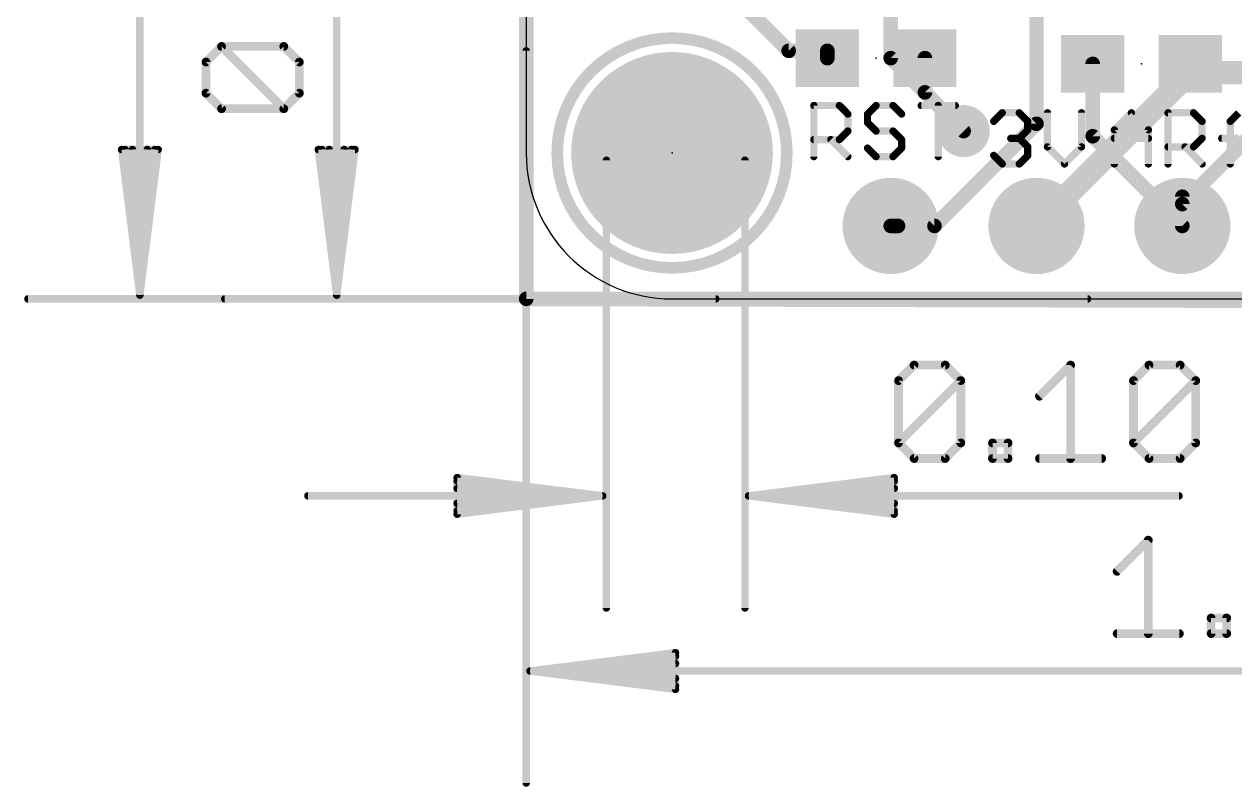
# Model space of a CAD drawing. Extents: x -9.1 to 62.5, y -8.5 to 33.
# Drawn here: x -8.75 to 12.34, y -8.49 to 4.78 of the extents above; entities that cross this region are included whole.
import ezdxf

# ---------------------------------------------------------------- set-up
doc = ezdxf.new("R2010")
doc.units = 0
for name, color, linetype in [('1', 12, 'CONTINUOUS'), ('16', 132, 'CONTINUOUS'), ('17', 110, 'CONTINUOUS'), ('18', 110, 'CONTINUOUS'), ('20', 53, 'CONTINUOUS'), ('21', 40, 'CONTINUOUS'), ('23', 40, 'CONTINUOUS'), ('47', 253, 'CONTINUOUS')]:
    doc.layers.add(name, color=color, linetype=linetype)

# ---------------------------------------------------------------- blocks, each defined once
blk = doc.blocks.new('RECT')
blk.add_solid([(-0.5, -0.5), (0.5, -0.5), (-0.5, 0.5), (0.5, 0.5)])
blk = doc.blocks.new('ROUNDP')
at = {"const_width": 0.5}
blk.add_lwpolyline([(0, -0.25, 1), (0, 0.25, 1), (0, -0.25)], format="xyb", dxfattribs=at)
blk = doc.blocks.new('ROUNDV')
at = {"const_width": 0.5}
blk.add_lwpolyline([(0, -0.25, 1), (0, 0.25, 1), (0, -0.25)], format="xyb", dxfattribs=at)

msp = doc.modelspace()

# ---------------------------------------------------------------- linework, layer by layer
at = {"layer": '1', "const_width": 0.254}
for points in [[(0, 22.86), (0, 0)], [(3.463, 5.427), (4.572, 4.318)], [(8.89, 3.048), (8.89, 5.334)], [(4.572, 4.318), (5.246, 4.318)], [(5.246, 4.318), (5.246, 4.191)], [(6.946, 4.191), (6.946, 3.595)], [(9.8688, 2.8312), (9.8688, 4.0906)], [(6.946, 3.595), (7.62, 2.921)], [(8.89, 3.048), (7.112, 1.27)], [(9.8688, 2.8312), (11.43, 1.27)], [(6.35, 1.27), (6.477, 1.27)], [(7.112, 1.27), (6.35, 1.27)], [(0, 0), (50.927, -0.127)]]:
    msp.add_lwpolyline(points, dxfattribs=at)
at = {"layer": '1', "const_width": 0.127}
for points in [[(4.572, 4.3815, 1), (4.572, 4.2545)], [(5.3095, 4.318, 1), (5.1825, 4.318)], [(5.246, 4.2545, 1), (5.246, 4.3815)], [(4.5271, 4.2731, 1), (4.6169, 4.3629)], [(5.1825, 4.191, 1), (5.3095, 4.191)], [(7.0095, 4.191, 1), (6.8825, 4.191)], [(9.9323, 4.0906, 1), (9.8053, 4.0906)], [(6.9909, 3.6399, 1), (6.9011, 3.5501)], [(6.8825, 3.595, 1), (7.0095, 3.595)], [(8.9349, 3.0031, 1), (8.8451, 3.0929)], [(7.5751, 2.8761, 1), (7.6649, 2.9659)], [(8.8265, 3.048, 1), (8.9535, 3.048)], [(9.9137, 2.8761, 1), (9.8239, 2.7863)], [(9.8053, 2.8312, 1), (9.9323, 2.8312)], [(6.35, 1.3335, 1), (6.35, 1.2065)], [(6.35, 1.3335, 1), (6.35, 1.2065)], [(6.477, 1.2065, 1), (6.477, 1.3335)], [(7.0671, 1.3149, 1), (7.1569, 1.2251)], [(7.112, 1.2065, 1), (7.112, 1.3335)], [(11.3851, 1.2251, 1), (11.4749, 1.3149)], [(0.0002, 0.0635, 1), (-0.0002, -0.0635)], [(-0.0635, 0, 1), (0.0635, 0)]]:
    msp.add_lwpolyline(points, format="xyb", dxfattribs=at)
at = {"layer": '16'}
for points, const_width in [([(0, 0), (0, 22.86)], 0.254), ([(6.35, 15.24), (6.35, 4.191)], 0.254), ([(6.35, 4.191), (7.62, 2.921)], 0.254), ([(8.89, 1.27), (11.557, 3.937)], 0.4064), ([(11.557, 3.937), (18.796, 3.937)], 0.4064), ([(13.081, 3.302), (11.43, 1.651)], 0.254), ([(11.43, 1.778), (11.43, 1.27)], 0.254), ([(11.43, 1.651), (11.43, 1.27)], 0.254), ([(50.927, 0), (0, 0)], 0.254)]:
    msp.add_lwpolyline(points, dxfattribs=dict(at, const_width=const_width))
for points, const_width in [([(6.3949, 4.2359, 1), (6.3051, 4.1461)], 0.127), ([(6.2865, 4.191, 1), (6.4135, 4.191)], 0.127), ([(11.557, 4.0386, 1), (11.557, 3.8354)], 0.2032), ([(11.6288, 3.8652, 1), (11.4852, 4.0088)], 0.2032), ([(7.5751, 2.8761, 1), (7.6649, 2.9659)], 0.127), ([(11.4935, 1.778, 1), (11.3665, 1.778)], 0.127), ([(11.4935, 1.651, 1), (11.3665, 1.651)], 0.127), ([(11.3851, 1.6959, 1), (11.4749, 1.6061)], 0.127), ([(8.8182, 1.3418, 1), (8.9618, 1.1982)], 0.2032), ([(11.3665, 1.27, 1), (11.4935, 1.27)], 0.127), ([(11.3665, 1.27, 1), (11.4935, 1.27)], 0.127), ([(0, 0.0635, 1), (0, -0.0635)], 0.127), ([(-0.0635, 0, 1), (0.0635, 0)], 0.127)]:
    msp.add_lwpolyline(points, format="xyb", dxfattribs=dict(at, const_width=const_width))
at = {"layer": '20'}
for p, q in [((0, 8.89), (0, 2.54)), ((2.54, 0), (48.26, 0))]:
    msp.add_line(p, q, dxfattribs=at)
msp.add_arc((2.54, 2.54), 2.54, 180, 270, dxfattribs=at)
at = {"layer": '21'}
for points, const_width in [([(2.54, 0.54, 1), (2.54, 4.54, 1), (2.54, 0.54)], 0.2032), ([(5.0102, 3.398, 1), (5.0102, 3.3345)], 0.0635), ([(5.042, 3.3663, 1), (4.9785, 3.3663)], 0.0635), ([(5.4776, 3.3887, 1), (5.4326, 3.3438)], 0.0635), ([(5.4551, 3.3345, 1), (5.4551, 3.398)], 0.0635), ([(6.094, 3.398, 1), (6.094, 3.3345)], 0.0635), ([(6.1165, 3.3438, 1), (6.0716, 3.3887)], 0.0635), ([(6.4131, 3.3887, 1), (6.3682, 3.3438)], 0.0635), ([(6.3906, 3.3345, 1), (6.3906, 3.398)], 0.0635), ([(6.8813, 3.398, 1), (6.8813, 3.3345)], 0.0635), ([(7.2096, 3.3663, 1), (7.1461, 3.3663)], 0.0635), ([(7.4744, 3.3345, 1), (7.4744, 3.398)], 0.0635), ([(5.6351, 3.218, 1), (5.5716, 3.218)], 0.0635), ([(5.5809, 3.1955, 1), (5.6258, 3.2404)], 0.0635), ([(5.9775, 3.218, 1), (5.914, 3.218)], 0.0635), ([(5.9233, 3.2404, 1), (5.9682, 3.1955)], 0.0635), ([(6.5165, 3.1955, 1), (6.5614, 3.2404)], 0.0635), ([(8.2933, 3.271, 1), (8.2933, 3.2075)], 0.0635), ([(8.3157, 3.2168, 1), (8.2708, 3.2617)], 0.0635), ([(8.6123, 3.2617, 1), (8.5674, 3.2168)], 0.0635), ([(8.5899, 3.2075, 1), (8.5899, 3.271)], 0.0635), ([(9.1123, 3.2393, 1), (9.0488, 3.2393)], 0.0635), ([(9.7054, 3.2393, 1), (9.6419, 3.2393)], 0.0635), ([(10.5652, 3.2617, 1), (10.5203, 3.2168)], 0.0635), ([(10.5652, 3.2168, 1), (10.5203, 3.2617)], 0.0635), ([(11.2134, 3.2393, 1), (11.1499, 3.2393)], 0.0635), ([(11.1817, 3.271, 1), (11.1817, 3.2075)], 0.0635), ([(11.649, 3.2617, 1), (11.6041, 3.2168)], 0.0635), ([(11.6265, 3.2075, 1), (11.6265, 3.271)], 0.0635), ([(5.5716, 2.9214, 1), (5.6351, 2.9214)], 0.0635), ([(5.6258, 2.8989, 1), (5.5809, 2.9438)], 0.0635), ([(5.914, 3.0697, 1), (5.9775, 3.0697)], 0.0635), ([(5.9682, 3.0921, 1), (5.9233, 3.0472)], 0.0635), ([(6.094, 2.9531, 1), (6.094, 2.8896)], 0.0635), ([(6.0716, 2.8989, 1), (6.1165, 2.9438)], 0.0635), ([(6.4131, 2.9438, 1), (6.3682, 2.8989)], 0.0635), ([(6.3906, 2.8896, 1), (6.3906, 2.9531)], 0.0635), ([(8.1225, 3.1134, 1), (8.1674, 3.0685)], 0.0635), ([(8.7699, 3.091, 1), (8.7064, 3.091)], 0.0635), ([(8.7064, 2.9427, 1), (8.7699, 2.9427)], 0.0635), ([(8.7157, 3.0685, 1), (8.7606, 3.1134)], 0.0635), ([(8.7606, 2.9202, 1), (8.7157, 2.9651)], 0.0635), ([(10.2779, 2.9427, 1), (10.2144, 2.9427)], 0.0635), ([(10.2237, 2.9651, 1), (10.2686, 2.9202)], 0.0635), ([(10.8711, 2.9427, 1), (10.8076, 2.9427)], 0.0635), ([(10.8169, 2.9202, 1), (10.8618, 2.9651)], 0.0635), ([(11.8066, 3.091, 1), (11.7431, 3.091)], 0.0635), ([(11.7524, 3.0685, 1), (11.7973, 3.1134)], 0.0635), ([(12.2972, 3.091, 1), (12.2337, 3.091)], 0.0635), ([(12.243, 3.1134, 1), (12.2879, 3.0685)], 0.0635), ([(5.0102, 2.8048, 1), (5.0102, 2.7413)], 0.0635), ([(5.3293, 2.7955, 1), (5.2844, 2.7506)], 0.0635), ([(5.4326, 2.7955, 1), (5.4776, 2.7506)], 0.0635), ([(5.4551, 2.7413, 1), (5.4551, 2.8048)], 0.0635), ([(6.5707, 2.7731, 1), (6.5072, 2.7731)], 0.0635), ([(6.5165, 2.7506, 1), (6.5614, 2.7955)], 0.0635), ([(8.4416, 2.8261, 1), (8.4416, 2.7626)], 0.0635), ([(8.6123, 2.8168, 1), (8.5674, 2.7719)], 0.0635), ([(8.5674, 2.8168, 1), (8.6123, 2.7719)], 0.0635), ([(8.5899, 2.7626, 1), (8.5899, 2.8261)], 0.0635), ([(10.2461, 2.8261, 1), (10.2461, 2.7626)], 0.0635), ([(10.8393, 2.7626, 1), (10.8393, 2.8261)], 0.0635), ([(11.7431, 2.7944, 1), (11.8066, 2.7944)], 0.0635), ([(11.7973, 2.7719, 1), (11.7524, 2.8168)], 0.0635), ([(12.1172, 2.8261, 1), (12.1172, 2.7626)], 0.0635), ([(5.9682, 2.6472, 1), (5.9233, 2.6023)], 0.0635), ([(6.094, 2.5083, 1), (6.094, 2.4447)], 0.0635), ([(6.3906, 2.4447, 1), (6.3906, 2.5083)], 0.0635), ([(6.5072, 2.6248, 1), (6.5707, 2.6248)], 0.0635), ([(6.5614, 2.6023, 1), (6.5165, 2.6472)], 0.0635), ([(8.1674, 2.5202, 1), (8.1225, 2.4753)], 0.0635), ([(8.7699, 2.6461, 1), (8.7064, 2.6461)], 0.0635), ([(8.7157, 2.6236, 1), (8.7606, 2.6685)], 0.0635), ([(8.7606, 2.4753, 1), (8.7157, 2.5202)], 0.0635), ([(9.103, 2.6685, 1), (9.058, 2.6236)], 0.0635), ([(9.0488, 2.6461, 1), (9.1123, 2.6461)], 0.0635), ([(9.6419, 2.6461, 1), (9.7054, 2.6461)], 0.0635), ([(9.6961, 2.6236, 1), (9.6512, 2.6685)], 0.0635), ([(11.1817, 2.6778, 1), (11.1817, 2.6143)], 0.0635), ([(11.5007, 2.6685, 1), (11.4558, 2.6236)], 0.0635), ([(11.6041, 2.6685, 1), (11.649, 2.6236)], 0.0635), ([(11.6265, 2.6143, 1), (11.6265, 2.6778)], 0.0635), ([(4.9785, 2.4765, 1), (5.042, 2.4765)], 0.0635), ([(5.5809, 2.454, 1), (5.6258, 2.499)], 0.0635), ([(6.0716, 2.454, 1), (6.1165, 2.499)], 0.0635), ([(6.3682, 2.499, 1), (6.4131, 2.454)], 0.0635), ([(7.1461, 2.4765, 1), (7.2096, 2.4765)], 0.0635), ([(8.2933, 2.3813, 1), (8.2933, 2.3177)], 0.0635), ([(8.2708, 2.327, 1), (8.3157, 2.372)], 0.0635), ([(8.5674, 2.372, 1), (8.6123, 2.327)], 0.0635), ([(8.5899, 2.3177, 1), (8.5899, 2.3813)], 0.0635), ([(8.7064, 2.4978, 1), (8.7699, 2.4978)], 0.0635), ([(9.3546, 2.372, 1), (9.3995, 2.327)], 0.0635), ([(9.3546, 2.327, 1), (9.3995, 2.372)], 0.0635), ([(10.2144, 2.3495, 1), (10.2779, 2.3495)], 0.0635), ([(10.8076, 2.3495, 1), (10.8711, 2.3495)], 0.0635), ([(11.1499, 2.3495, 1), (11.2134, 2.3495)], 0.0635), ([(11.7524, 2.327, 1), (11.7973, 2.372)], 0.0635), ([(12.2337, 2.3495, 1), (12.2972, 2.3495)], 0.0635)]:
    msp.add_lwpolyline(points, format="xyb", dxfattribs=dict(at, const_width=const_width))
at = {"layer": '21', "const_width": 0.127}
for points in [[(5.0102, 2.4765), (5.0102, 3.3663)], [(5.0102, 3.3663), (5.4551, 3.3663)], [(5.4551, 3.3663), (5.6034, 3.218)], [(6.094, 3.3663), (5.9457, 3.218)], [(6.3906, 3.3663), (6.094, 3.3663)], [(6.5389, 3.218), (6.3906, 3.3663)], [(6.8813, 3.3663), (7.4744, 3.3663)], [(7.1778, 2.4765), (7.1778, 3.3663)], [(5.6034, 3.218), (5.6034, 2.9214)], [(5.9457, 3.218), (5.9457, 3.0697)], [(8.145, 3.091), (8.2933, 3.2393)], [(8.2933, 3.2393), (8.5899, 3.2393)], [(8.5899, 3.2393), (8.7382, 3.091)], [(9.0805, 3.2393), (9.0805, 2.6461)], [(9.6737, 2.6461), (9.6737, 3.2393)], [(10.2461, 2.9427), (10.5427, 3.2393)], [(10.5427, 3.2393), (10.8393, 2.9427)], [(11.1817, 2.3495), (11.1817, 3.2393)], [(11.1817, 3.2393), (11.6265, 3.2393)], [(11.6265, 3.2393), (11.7748, 3.091)], [(12.2655, 3.091), (12.4138, 3.2393)], [(5.6034, 2.9214), (5.4551, 2.7731)], [(5.9457, 3.0697), (6.094, 2.9214)], [(6.094, 2.9214), (6.3906, 2.9214)], [(6.3906, 2.9214), (6.5389, 2.7731)], [(8.7382, 2.9427), (8.5899, 2.7944)], [(8.7382, 3.091), (8.7382, 2.9427)], [(10.2461, 2.3495), (10.2461, 2.9427)], [(10.8393, 2.9427), (10.8393, 2.3495)], [(11.7748, 3.091), (11.7748, 2.7944)], [(12.2655, 2.3495), (12.2655, 3.091)], [(5.4551, 2.7731), (5.0102, 2.7731)], [(5.3068, 2.7731), (5.6034, 2.4765)], [(6.5389, 2.7731), (6.5389, 2.6248)], [(8.5899, 2.7944), (8.4416, 2.7944)], [(8.5899, 2.7944), (8.7382, 2.6461)], [(10.2461, 2.7944), (10.8393, 2.7944)], [(11.7748, 2.7944), (11.6265, 2.6461)], [(12.1172, 2.7944), (12.4138, 2.7944)], [(6.094, 2.4765), (5.9457, 2.6248)], [(6.3906, 2.4765), (6.094, 2.4765)], [(6.5389, 2.6248), (6.3906, 2.4765)], [(8.2933, 2.3495), (8.145, 2.4978)], [(8.7382, 2.4978), (8.5899, 2.3495)], [(8.7382, 2.6461), (8.7382, 2.4978)], [(9.0805, 2.6461), (9.3771, 2.3495)], [(9.3771, 2.3495), (9.6737, 2.6461)], [(11.6265, 2.6461), (11.1817, 2.6461)], [(11.4782, 2.6461), (11.7748, 2.3495)], [(8.5899, 2.3495), (8.2933, 2.3495)]]:
    msp.add_lwpolyline(points, dxfattribs=at)
at = {"layer": '23'}
for p in [(6.096, 4.191), (10.7188, 4.0906), (2.54, 2.54)]:
    msp.add_point(p, dxfattribs=at)
at = {"layer": '47'}
for points, const_width in [([(-6.731, 0.065), (-6.731, 22.795)], 0.13), ([(-3.302, 0.065), (-3.302, 11.365)], 0.13), ([(-5.5797, 4.1233), (-5.3085, 4.3945)], 0.1524), ([(-5.3085, 4.3945), (-4.2239, 4.3945)], 0.1524), ([(-4.2239, 3.3098), (-5.3085, 4.3945)], 0.1524), ([(-4.2239, 4.3945), (-3.9527, 4.1233)], 0.1524), ([(0, 4.318), (0, -8.427)], 0.13), ([(-5.5797, 3.581), (-5.5797, 4.1233)], 0.1524), ([(-3.9527, 4.1233), (-3.9527, 3.581)], 0.1524), ([(-5.3085, 3.3098), (-5.5797, 3.581)], 0.1524), ([(-3.9527, 3.581), (-4.2239, 3.3098)], 0.1524), ([(-4.2239, 3.3098), (-5.3085, 3.3098)], 0.1524), ([(-6.731, 0.065), (-7.0502, 2.6)], 0.13), ([(-7.0502, 2.6), (-6.4118, 2.6)], 0.13), ([(-6.731, 0.065), (-6.991, 2.6)], 0.13), ([(-6.731, 0.065), (-6.861, 2.6)], 0.13), ([(-6.4118, 2.6), (-6.731, 0.065)], 0.13), ([(-6.601, 2.6), (-6.731, 0.065)], 0.13), ([(-6.471, 2.6), (-6.731, 0.065)], 0.13), ([(-3.302, 0.065), (-3.6212, 2.6)], 0.13), ([(-3.6212, 2.6), (-2.9828, 2.6)], 0.13), ([(-3.302, 0.065), (-3.562, 2.6)], 0.13), ([(-3.302, 0.065), (-3.432, 2.6)], 0.13), ([(-2.9828, 2.6), (-3.302, 0.065)], 0.13), ([(-3.172, 2.6), (-3.302, 0.065)], 0.13), ([(-3.042, 2.6), (-3.302, 0.065)], 0.13), ([(1.397, 2.413), (1.397, -5.379)], 0.13), ([(3.81, 2.413), (3.81, -5.379)], 0.13), ([(9.779, 0), (-8.681, 0)], 0.13), ([(3.302, 0), (-5.252, 0)], 0.13), ([(6.4862, -1.4225), (6.7574, -1.1513)], 0.1524), ([(6.7574, -1.1513), (7.2997, -1.1513)], 0.1524), ([(7.2997, -1.1513), (7.5709, -1.4225)], 0.1524), ([(8.9419, -1.6936), (9.4843, -1.1513)], 0.1524), ([(9.4843, -1.1513), (9.4843, -2.7783)], 0.1524), ([(10.5791, -1.4225), (10.8503, -1.1513)], 0.1524), ([(10.8503, -1.1513), (11.3926, -1.1513)], 0.1524), ([(11.3926, -1.1513), (11.6638, -1.4225)], 0.1524), ([(6.4862, -2.5071), (6.4862, -1.4225)], 0.1524), ([(6.4862, -2.5071), (7.5709, -1.4225)], 0.1524), ([(7.5709, -1.4225), (7.5709, -2.5071)], 0.1524), ([(10.5791, -2.5071), (10.5791, -1.4225)], 0.1524), ([(10.5791, -2.5071), (11.6638, -1.4225)], 0.1524), ([(11.6638, -1.4225), (11.6638, -2.5071)], 0.1524), ([(6.7574, -2.7783), (6.4862, -2.5071)], 0.1524), ([(7.5709, -2.5071), (7.2997, -2.7783)], 0.1524), ([(8.1234, -2.7783), (8.1234, -2.5071)], 0.1524), ([(8.1234, -2.5071), (8.3945, -2.5071)], 0.1524), ([(8.3945, -2.5071), (8.3945, -2.7783)], 0.1524), ([(10.8503, -2.7783), (10.5791, -2.5071)], 0.1524), ([(11.6638, -2.5071), (11.3926, -2.7783)], 0.1524), ([(7.2997, -2.7783), (6.7574, -2.7783)], 0.1524), ([(8.3945, -2.7783), (8.1234, -2.7783)], 0.1524), ([(8.9419, -2.7783), (10.0266, -2.7783)], 0.1524), ([(11.3926, -2.7783), (10.8503, -2.7783)], 0.1524), ([(1.332, -3.429), (-1.203, -3.1098)], 0.13), ([(-1.203, -3.1098), (-1.203, -3.7482)], 0.13), ([(1.332, -3.429), (-1.203, -3.169)], 0.13), ([(3.875, -3.429), (6.41, -3.1098)], 0.13), ([(3.875, -3.429), (6.41, -3.169)], 0.13), ([(6.41, -3.1098), (6.41, -3.7482)], 0.13), ([(1.332, -3.429), (-3.803, -3.429)], 0.13), ([(1.332, -3.429), (-1.203, -3.299)], 0.13), ([(-1.203, -3.7482), (1.332, -3.429)], 0.13), ([(-1.203, -3.559), (1.332, -3.429)], 0.13), ([(-1.203, -3.689), (1.332, -3.429)], 0.13), ([(3.875, -3.429), (6.41, -3.299)], 0.13), ([(3.875, -3.429), (11.3728, -3.429)], 0.13), ([(6.41, -3.7482), (3.875, -3.429)], 0.13), ([(6.41, -3.559), (3.875, -3.429)], 0.13), ([(6.41, -3.689), (3.875, -3.429)], 0.13), ([(10.2948, -4.7416), (10.8371, -4.1993)], 0.1524), ([(10.8371, -4.1993), (10.8371, -5.8263)], 0.1524), ([(11.932, -5.8263), (11.932, -5.5551)], 0.1524), ([(11.932, -5.5551), (12.2031, -5.5551)], 0.1524), ([(12.2031, -5.5551), (12.2031, -5.8263)], 0.1524), ([(10.2948, -5.8263), (11.3795, -5.8263)], 0.1524), ([(12.2031, -5.8263), (11.932, -5.8263)], 0.1524), ([(0.065, -6.477), (2.6, -6.1578)], 0.13), ([(2.6, -6.1578), (2.6, -6.7962)], 0.13), ([(0.065, -6.477), (2.6, -6.217)], 0.13), ([(0.065, -6.477), (2.6, -6.347)], 0.13), ([(0.065, -6.477), (25.335, -6.477)], 0.13), ([(2.6, -6.7962), (0.065, -6.477)], 0.13), ([(2.6, -6.607), (0.065, -6.477)], 0.13), ([(2.6, -6.737), (0.065, -6.477)], 0.13)]:
    msp.add_lwpolyline(points, dxfattribs=dict(at, const_width=const_width))
for points, const_width in [([(-5.2816, 4.4214, 1), (-5.3355, 4.3675)], 0.0762), ([(-5.3085, 4.4326, 1), (-5.3085, 4.3564)], 0.0762), ([(-5.2816, 4.3675, 1), (-5.3355, 4.4214)], 0.0762), ([(-4.1969, 4.4214, 1), (-4.2508, 4.3675)], 0.0762), ([(-4.2239, 4.3564, 1), (-4.2239, 4.4326)], 0.0762), ([(0.0325, 4.318, 1), (-0.0325, 4.318)], 0.065), ([(-5.5416, 4.1233, 1), (-5.6178, 4.1233)], 0.0762), ([(-5.6066, 4.1502, 1), (-5.5527, 4.0964)], 0.0762), ([(-3.9146, 4.1233, 1), (-3.9908, 4.1233)], 0.0762), ([(-3.9796, 4.0964, 1), (-3.9258, 4.1502)], 0.0762), ([(-5.5527, 3.6079, 1), (-5.6066, 3.554)], 0.0762), ([(-5.6178, 3.581, 1), (-5.5416, 3.581)], 0.0762), ([(-3.9908, 3.581, 1), (-3.9146, 3.581)], 0.0762), ([(-3.9258, 3.554, 1), (-3.9796, 3.6079)], 0.0762), ([(-5.3085, 3.3479, 1), (-5.3085, 3.2717)], 0.0762), ([(-5.3355, 3.2829, 1), (-5.2816, 3.3368)], 0.0762), ([(-4.2508, 3.3368, 1), (-4.1969, 3.2829)], 0.0762), ([(-4.2508, 3.2829, 1), (-4.1969, 3.3368)], 0.0762), ([(-4.2239, 3.2717, 1), (-4.2239, 3.3479)], 0.0762), ([(-7.018, 2.6041, 1), (-7.0825, 2.5959)], 0.065), ([(-7.0502, 2.6325, 1), (-7.0502, 2.5675)], 0.065), ([(-6.9587, 2.6033, 1), (-7.0233, 2.5967)], 0.065), ([(-6.8285, 2.6017, 1), (-6.8935, 2.5983)], 0.065), ([(-6.5685, 2.5983, 1), (-6.6335, 2.6017)], 0.065), ([(-6.4387, 2.5967, 1), (-6.5033, 2.6033)], 0.065), ([(-6.3795, 2.5959, 1), (-6.444, 2.6041)], 0.065), ([(-6.4118, 2.5675, 1), (-6.4118, 2.6325)], 0.065), ([(-3.589, 2.6041, 1), (-3.6535, 2.5959)], 0.065), ([(-3.6212, 2.6325, 1), (-3.6212, 2.5675)], 0.065), ([(-3.5297, 2.6033, 1), (-3.5943, 2.5967)], 0.065), ([(-3.3995, 2.6017, 1), (-3.4645, 2.5983)], 0.065), ([(-3.1395, 2.5983, 1), (-3.2045, 2.6017)], 0.065), ([(-3.0097, 2.5967, 1), (-3.0743, 2.6033)], 0.065), ([(-2.9505, 2.5959, 1), (-3.015, 2.6041)], 0.065), ([(-2.9828, 2.5675, 1), (-2.9828, 2.6325)], 0.065), ([(1.4295, 2.413, 1), (1.3645, 2.413)], 0.065), ([(3.8425, 2.413, 1), (3.7775, 2.413)], 0.065), ([(-8.681, 0.0325, 1), (-8.681, -0.0325)], 0.065), ([(-6.7632, 0.0691, 1), (-6.6988, 0.0609)], 0.065), ([(-6.7633, 0.0683, 1), (-6.6987, 0.0617)], 0.065), ([(-6.7635, 0.0633, 1), (-6.6985, 0.0667)], 0.065), ([(-6.7635, 0.0667, 1), (-6.6985, 0.0633)], 0.065), ([(-6.7635, 0.065, 1), (-6.6985, 0.065)], 0.065), ([(-6.7633, 0.0617, 1), (-6.6987, 0.0683)], 0.065), ([(-6.7632, 0.0609, 1), (-6.6988, 0.0691)], 0.065), ([(-5.252, 0.0325, 1), (-5.252, -0.0325)], 0.065), ([(-3.3342, 0.0691, 1), (-3.2698, 0.0609)], 0.065), ([(-3.3343, 0.0683, 1), (-3.2697, 0.0617)], 0.065), ([(-3.3345, 0.0633, 1), (-3.2695, 0.0667)], 0.065), ([(-3.3345, 0.0667, 1), (-3.2695, 0.0633)], 0.065), ([(-3.3345, 0.065, 1), (-3.2695, 0.065)], 0.065), ([(-3.3343, 0.0617, 1), (-3.2697, 0.0683)], 0.065), ([(-3.3342, 0.0609, 1), (-3.2698, 0.0691)], 0.065), ([(3.302, -0.0325, 1), (3.302, 0.0325)], 0.065), ([(9.779, -0.0325, 1), (9.779, 0.0325)], 0.065), ([(6.7574, -1.1132, 1), (6.7574, -1.1894)], 0.0762), ([(6.7843, -1.1783, 1), (6.7304, -1.1244)], 0.0762), ([(7.3266, -1.1244, 1), (7.2728, -1.1783)], 0.0762), ([(7.2997, -1.1894, 1), (7.2997, -1.1132)], 0.0762), ([(9.5224, -1.1513, 1), (9.4462, -1.1513)], 0.0762), ([(9.5112, -1.1783, 1), (9.4573, -1.1244)], 0.0762), ([(10.8503, -1.1132, 1), (10.8503, -1.1894)], 0.0762), ([(10.8772, -1.1783, 1), (10.8233, -1.1244)], 0.0762), ([(11.4195, -1.1244, 1), (11.3656, -1.1783)], 0.0762), ([(11.3926, -1.1894, 1), (11.3926, -1.1132)], 0.0762), ([(6.5243, -1.4225, 1), (6.4481, -1.4225)], 0.0762), ([(6.4593, -1.3955, 1), (6.5131, -1.4494)], 0.0762), ([(7.609, -1.4225, 1), (7.5328, -1.4225)], 0.0762), ([(7.5978, -1.4494, 1), (7.5439, -1.3955)], 0.0762), ([(7.5439, -1.4494, 1), (7.5978, -1.3955)], 0.0762), ([(10.5521, -1.3955, 1), (10.606, -1.4494)], 0.0762), ([(10.6172, -1.4225, 1), (10.541, -1.4225)], 0.0762), ([(11.7019, -1.4225, 1), (11.6257, -1.4225)], 0.0762), ([(11.6907, -1.4494, 1), (11.6368, -1.3955)], 0.0762), ([(11.6368, -1.4494, 1), (11.6907, -1.3955)], 0.0762), ([(8.915, -1.6667, 1), (8.9689, -1.7206)], 0.0762), ([(6.5131, -2.4802, 1), (6.4593, -2.5341)], 0.0762), ([(6.4593, -2.4802, 1), (6.5131, -2.5341)], 0.0762), ([(6.4481, -2.5071, 1), (6.5243, -2.5071)], 0.0762), ([(7.5328, -2.5071, 1), (7.609, -2.5071)], 0.0762), ([(7.5978, -2.5341, 1), (7.5439, -2.4802)], 0.0762), ([(8.1615, -2.5071, 1), (8.0853, -2.5071)], 0.0762), ([(8.1234, -2.469, 1), (8.1234, -2.5452)], 0.0762), ([(8.4326, -2.5071, 1), (8.3564, -2.5071)], 0.0762), ([(8.3945, -2.5452, 1), (8.3945, -2.469)], 0.0762), ([(10.606, -2.4802, 1), (10.5521, -2.5341)], 0.0762), ([(10.5521, -2.4802, 1), (10.606, -2.5341)], 0.0762), ([(10.541, -2.5071, 1), (10.6172, -2.5071)], 0.0762), ([(11.6257, -2.5071, 1), (11.7019, -2.5071)], 0.0762), ([(11.6907, -2.5341, 1), (11.6368, -2.4802)], 0.0762), ([(6.7574, -2.7402, 1), (6.7574, -2.8164)], 0.0762), ([(6.7304, -2.8052, 1), (6.7843, -2.7514)], 0.0762), ([(7.2728, -2.7514, 1), (7.3266, -2.8052)], 0.0762), ([(7.2997, -2.8164, 1), (7.2997, -2.7402)], 0.0762), ([(8.1234, -2.7402, 1), (8.1234, -2.8164)], 0.0762), ([(8.0853, -2.7783, 1), (8.1615, -2.7783)], 0.0762), ([(8.3564, -2.7783, 1), (8.4326, -2.7783)], 0.0762), ([(8.3945, -2.8164, 1), (8.3945, -2.7402)], 0.0762), ([(8.9419, -2.7402, 1), (8.9419, -2.8164)], 0.0762), ([(9.4462, -2.7783, 1), (9.5224, -2.7783)], 0.0762), ([(10.0266, -2.8164, 1), (10.0266, -2.7402)], 0.0762), ([(10.8503, -2.7402, 1), (10.8503, -2.8164)], 0.0762), ([(10.8233, -2.8052, 1), (10.8772, -2.7514)], 0.0762), ([(11.3656, -2.7514, 1), (11.4195, -2.8052)], 0.0762), ([(11.3926, -2.8164, 1), (11.3926, -2.7402)], 0.0762), ([(-1.1989, -3.0775, 1), (-1.2071, -3.142)], 0.065), ([(-1.1705, -3.1098, 1), (-1.2355, -3.1098)], 0.065), ([(-1.1997, -3.1367, 1), (-1.2063, -3.2013)], 0.065), ([(6.4425, -3.1098, 1), (6.3775, -3.1098)], 0.065), ([(6.4141, -3.142, 1), (6.4059, -3.0775)], 0.065), ([(6.4133, -3.2013, 1), (6.4067, -3.1367)], 0.065), ([(-3.803, -3.3965, 1), (-3.803, -3.4615)], 0.065), ([(-1.2013, -3.2665, 1), (-1.2047, -3.3315)], 0.065), ([(1.3361, -3.4612, 1), (1.3279, -3.3968)], 0.065), ([(1.3279, -3.4612, 1), (1.3361, -3.3968)], 0.065), ([(1.3353, -3.4613, 1), (1.3287, -3.3967)], 0.065), ([(1.3287, -3.4613, 1), (1.3353, -3.3967)], 0.065), ([(1.3303, -3.4615, 1), (1.3337, -3.3965)], 0.065), ([(1.3337, -3.4615, 1), (1.3303, -3.3965)], 0.065), ([(1.332, -3.4615, 1), (1.332, -3.3965)], 0.065), ([(3.875, -3.3965, 1), (3.875, -3.4615)], 0.065), ([(3.8791, -3.3968, 1), (3.8709, -3.4612)], 0.065), ([(3.8733, -3.3965, 1), (3.8767, -3.4615)], 0.065), ([(3.8767, -3.3965, 1), (3.8733, -3.4615)], 0.065), ([(3.8783, -3.3967, 1), (3.8717, -3.4613)], 0.065), ([(3.8717, -3.3967, 1), (3.8783, -3.4613)], 0.065), ([(3.8709, -3.3968, 1), (3.8791, -3.4612)], 0.065), ([(6.4117, -3.3315, 1), (6.4083, -3.2665)], 0.065), ([(11.3728, -3.4615, 1), (11.3728, -3.3965)], 0.065), ([(-1.2047, -3.5265, 1), (-1.2013, -3.5915)], 0.065), ([(6.4083, -3.5915, 1), (6.4117, -3.5265)], 0.065), ([(-1.2063, -3.6567, 1), (-1.1997, -3.7213)], 0.065), ([(-1.2071, -3.716, 1), (-1.1989, -3.7805)], 0.065), ([(-1.2355, -3.7482, 1), (-1.1705, -3.7482)], 0.065), ([(6.3775, -3.7482, 1), (6.4425, -3.7482)], 0.065), ([(6.4059, -3.7805, 1), (6.4141, -3.716)], 0.065), ([(6.4067, -3.7213, 1), (6.4133, -3.6567)], 0.065), ([(10.8752, -4.1993, 1), (10.799, -4.1993)], 0.0762), ([(10.8641, -4.2263, 1), (10.8102, -4.1724)], 0.0762), ([(10.2679, -4.7147, 1), (10.3218, -4.7686)], 0.0762), ([(1.3645, -5.379, 1), (1.4295, -5.379)], 0.065), ([(3.7775, -5.379, 1), (3.8425, -5.379)], 0.065), ([(11.9701, -5.5551, 1), (11.8939, -5.5551)], 0.0762), ([(11.932, -5.517, 1), (11.932, -5.5932)], 0.0762), ([(12.2412, -5.5551, 1), (12.165, -5.5551)], 0.0762), ([(12.2031, -5.5932, 1), (12.2031, -5.517)], 0.0762), ([(10.2948, -5.7882, 1), (10.2948, -5.8644)], 0.0762), ([(10.799, -5.8263, 1), (10.8752, -5.8263)], 0.0762), ([(11.3795, -5.8644, 1), (11.3795, -5.7882)], 0.0762), ([(11.932, -5.7882, 1), (11.932, -5.8644)], 0.0762), ([(11.8939, -5.8263, 1), (11.9701, -5.8263)], 0.0762), ([(12.165, -5.8263, 1), (12.2412, -5.8263)], 0.0762), ([(12.2031, -5.8644, 1), (12.2031, -5.7882)], 0.0762), ([(2.6325, -6.1578, 1), (2.5675, -6.1578)], 0.065), ([(2.6041, -6.19, 1), (2.5959, -6.1255)], 0.065), ([(2.6033, -6.2493, 1), (2.5967, -6.1847)], 0.065), ([(2.6017, -6.3795, 1), (2.5983, -6.3145)], 0.065), ([(0.065, -6.4445, 1), (0.065, -6.5095)], 0.065), ([(0.0691, -6.4448, 1), (0.0609, -6.5092)], 0.065), ([(0.0633, -6.4445, 1), (0.0667, -6.5095)], 0.065), ([(0.0667, -6.4445, 1), (0.0633, -6.5095)], 0.065), ([(0.0683, -6.4447, 1), (0.0617, -6.5093)], 0.065), ([(0.0617, -6.4447, 1), (0.0683, -6.5093)], 0.065), ([(0.0609, -6.4448, 1), (0.0691, -6.5092)], 0.065), ([(2.5959, -6.8285, 1), (2.6041, -6.764)], 0.065), ([(2.5967, -6.7693, 1), (2.6033, -6.7047)], 0.065), ([(2.5983, -6.6395, 1), (2.6017, -6.5745)], 0.065), ([(2.5675, -6.7962, 1), (2.6325, -6.7962)], 0.065), ([(-0.0325, -8.427, 1), (0.0325, -8.427)], 0.065)]:
    msp.add_lwpolyline(points, format="xyb", dxfattribs=dict(at, const_width=const_width))

# ---------------------------------------------------------------- block references
at = {"layer": '1', "xscale": 1.1}
for p in [(5.246, 4.191), (6.946, 4.191), (9.8688, 4.0906), (11.5688, 4.0906)]:
    msp.add_blockref('RECT', p, dxfattribs=at)
at = {"layer": '17', "rotation": 270}
for p, xscale, yscale in [((2.54, 2.54), 3.516, 3.516), ((2.54, 2.54), 3.516, 3.516), ((6.35, 1.27), 1.6764, 1.6764), ((6.35, 1.27), 1.6764, 1.6764), ((8.89, 1.27), 1.6764, 1.6764), ((8.89, 1.27), 1.6764, 1.6764), ((11.43, 1.27), 1.6764, 1.6764), ((11.43, 1.27), 1.6764, 1.6764)]:
    msp.add_blockref('ROUNDP', p, dxfattribs=dict(at, xscale=xscale, yscale=yscale))
at = {"layer": '18', "xscale": 0.9064, "yscale": 0.9064}
msp.add_blockref('ROUNDV', (7.62, 2.921), dxfattribs=at)
msp.add_blockref('ROUNDV', (7.62, 2.921), dxfattribs=at)

doc.saveas('drawing.dxf')
